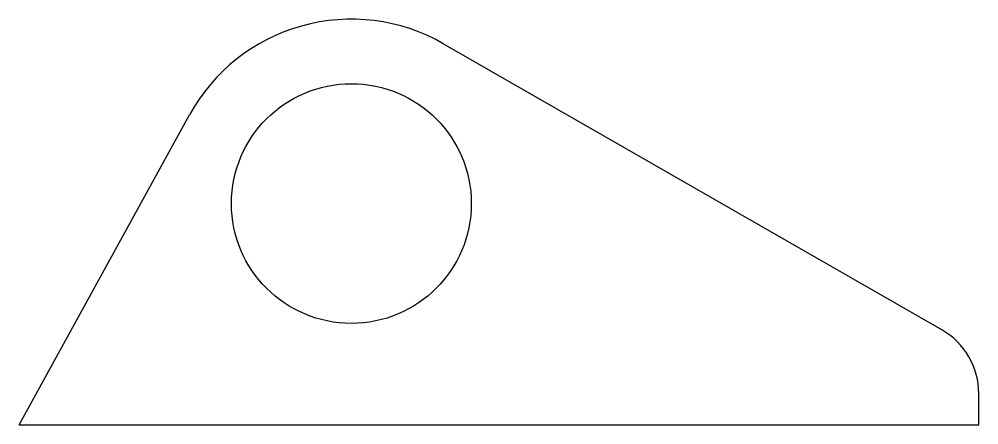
# Model space of a CAD drawing. Extents: x 259.13 to 265.63, y 193.79 to 196.54.
import ezdxf

# ---------------------------------------------------------------- set-up
doc = ezdxf.new("R2010")
doc.units = 0
doc.header["$MEASUREMENT"] = 0
doc.layers.add('CUT', color=7, linetype='CONTINUOUS')

msp = doc.modelspace()

# ---------------------------------------------------------------- linework, layer by layer
at = {"layer": 'CUT', "color": 7, "linetype": 'CONTINUOUS', "ltscale": 12}
for p, q in [((265.3765, 194.4328), (262.0001, 196.3725)), ((259.1275, 193.7887), (260.2818, 195.8904)), ((265.6275, 193.7887), (265.6275, 193.9993)), ((259.1275, 193.7887), (265.6275, 193.7887))]:
    msp.add_line(p, q, dxfattribs=at)
msp.add_circle((261.3775, 195.2887), 0.8125, dxfattribs=at)
for centre, radius, start, end in [((261.3775, 195.2887), 1.25, 60.12296, 151.22247), ((265.1275, 193.9993), 0.5, 0, 60.12296)]:
    msp.add_arc(centre, radius, start, end, dxfattribs=at)

doc.saveas('drawing.dxf')
